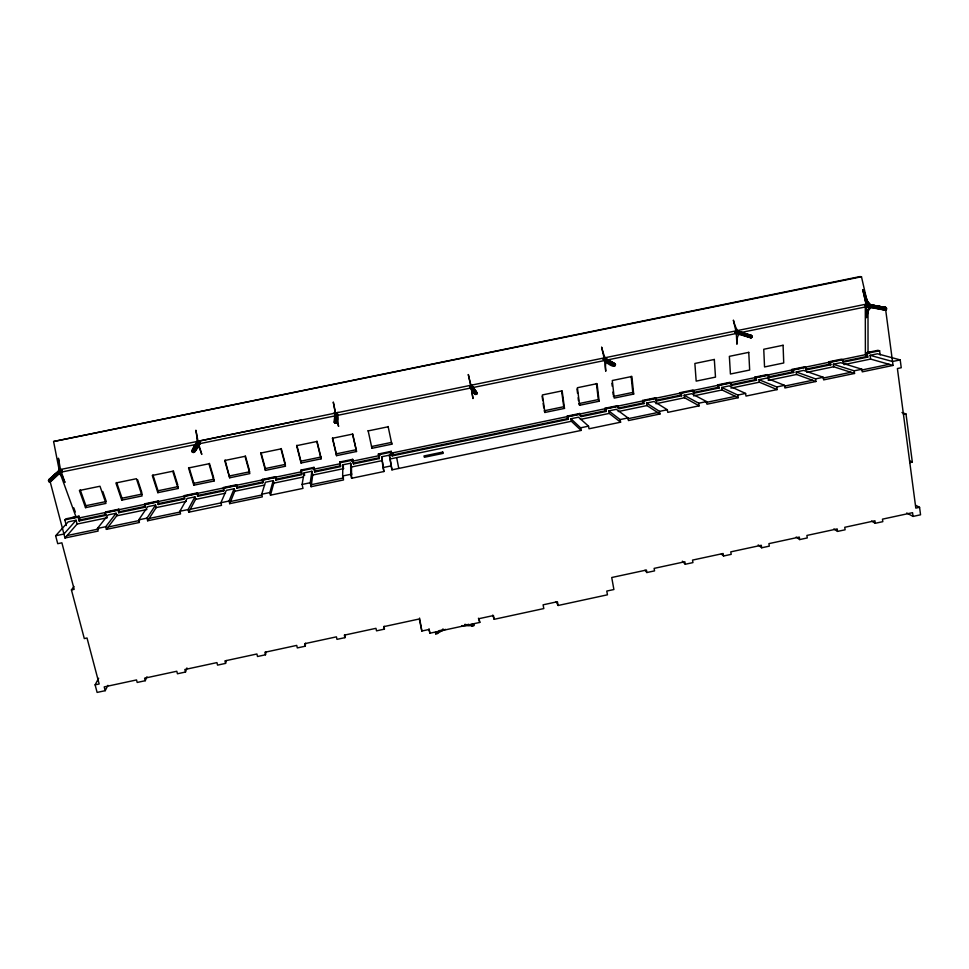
<?xml version="1.0" encoding="UTF-8"?>
<svg xmlns="http://www.w3.org/2000/svg" width="969" height="969" viewBox="0 0 969 969"><rect width="100%" height="100%" fill="white"/><g stroke="black" fill="none" stroke-linecap="round" stroke-linejoin="round"><path stroke-width="1.45" d="M229.677 477.79L224.699 460.505L245.024 456.314L249.832 473.611L229.677 477.79L225.135 460.105M98.656 678.252L95.119 684.853L97.118 692.423L105.209 690.679L104.216 686.9L136.544 679.935L137.186 682.455L145.253 680.71L144.611 678.191L176.806 671.251L177.448 673.77L185.479 672.038L184.849 669.518L216.935 662.602L217.553 665.122L225.547 663.402L224.941 660.882L256.906 653.99L257.512 656.51L265.482 654.79L264.888 652.27L296.732 645.402L297.313 647.922L305.259 646.202L304.69 643.695L336.425 636.851L336.982 639.358L344.903 637.663L344.928 634.719M147.639 520.765L156.203 507.586L155.573 505.055L146.985 518.124L147.639 520.765L180.537 513.909L179.883 511.269L187.065 498.514L194.926 496.879L188.095 509.561L188.737 512.201L221.513 505.37L220.884 502.729L226.31 490.362L234.135 488.739L229.059 501.034L229.689 503.662L262.333 496.867L261.715 494.226L265.409 482.235L273.21 480.624L269.866 492.531L270.472 495.171L302.994 488.388L302.11 484.439L304.084 472.884L311.861 471.261L310.237 482.744L311.122 486.692L343.523 479.946L342.651 475.997L342.905 464.817L350.657 463.206L351.481 466.997L382.404 460.566L381.604 456.774L389.32 455.176L390.119 458.967L571.383 421.285L581.097 430.43L391.948 469.856L389.32 455.176M214.04 481.024L214.088 479.158L193.909 483.337L193.812 485.215L214.04 481.024L208.941 463.763L188.555 467.966L193.812 485.215M158.201 504.51L158.831 503.541L158.201 501.021L157.572 501.978L158.201 504.51L184.449 499.059L184.376 495.583L197.434 492.87L197.543 496.334L223.694 490.908L223.512 487.455L236.521 484.754L236.751 488.194L262.805 482.78L262.502 479.364L275.475 476.675L275.814 480.079L301.771 474.689L301.08 470.038L314.004 467.361L314.731 471.988L340.603 466.622L339.804 461.995L352.68 459.33L353.515 463.933L379.291 458.579L379.194 457.768L353.503 463.109M337.042 421.999C336.049 417.918 332.113 423.925 336.291 423.15C340.216 421.224 336.994 408.676 334.911 414.902M336.582 422.944L337.127 413.412M336.824 422.678L337.321 413.702M336.982 422.351L337.442 414.029M336.291 423.15L336.861 413.182M335.577 423.296L336.195 412.964M335.94 423.271L336.534 413.036M335.226 423.223L335.831 413M334.717 420.909L335.213 413.303M334.62 422.835L334.789 420.292M334.899 423.078L335.504 413.109M334.293 422.205L334.826 413.884M334.414 422.545L334.983 413.569M866.492 317.553C866.855 314.077 866.892 308.663 870.949 307.452L868.297 310.686L866.492 317.553L866.48 306.87L867.098 306.737M178.126 488.473L178.26 486.571L158.02 490.774L157.838 492.676L178.126 488.473L172.736 471.237L152.29 475.452L157.838 492.676M305.259 646.202L305.562 643.198M314.731 471.988L314.004 467.361M311.122 486.692L312.817 474.192M121.743 500.149L115.905 482.962L136.423 478.722L142.104 495.934L121.743 500.149L122.009 498.223L116.668 482.489M59.63 471.431C58.927 467.01 65.032 471.939 60.466 472.097M49.189 479.473L60.853 469.481L49.54 479.352C54.543 480.297 47.045 484.221 48.886 479.679L60.151 469.626M191.983 450.73C194.127 456.859 199.287 443.802 200.304 442.821C197.397 433.518 184.473 467.215 198.064 441.44L195.883 430.284M194.684 451.578L193.739 449.846L192.128 450.403M85.538 507.659L79.397 490.496L99.989 486.244L105.96 503.42L85.538 507.659L85.878 505.709L80.233 489.89M337.478 414.369L336.74 415.483M265.482 654.79L266.003 651.98M471.455 387.866C467.397 387.539 472.654 382.912 472.46 386.982M474.483 392.687L475.331 394.407L477.075 393.535L476.227 391.815L474.483 392.687L469.941 386.147M613.656 365.955C610.325 363.545 617.277 362.188 614.976 365.676C611.427 368.753 597.57 355.235 605.916 358.905M736.924 333.3L735.132 332.379L736.21 330.817M751.169 335.286C745.948 336.594 754.306 339.574 751.169 335.286L736.864 330.865L737.688 331.858M225.547 663.402L226.334 660.531M275.814 480.079L275.475 476.675M270.472 495.171L274.033 482.259M262.805 482.78L262.502 479.364M185.479 672.038L186.932 667.932M236.751 488.194L236.521 484.754M229.689 503.662L235.104 490.338M145.253 680.71L146.949 676.798M223.694 490.908L224.105 489.987L198.039 495.401L197.543 496.334M105.209 690.679L107.922 685.337M188.737 512.201L196.041 498.466M200.159 443.136L194.006 452.378L200.365 442.482L194.708 450.864L200.195 441.803L194.369 450.234L199.989 441.513M199.638 443.596L194.309 452.172L200.304 442.821L194.745 451.227M193.291 452.523L195.714 448.756M193.655 452.487L199.299 443.717M194.079 450.004L199.711 441.295L193.376 449.786L199.033 441.077M192.928 452.45L194.551 449.943M192.298 452.063L193.933 449.568M192.589 452.305L194.212 449.798M192.661 449.931L198.342 441.21L301.141 420.037M193.013 449.81L198.669 441.101M192.092 451.772L196.162 445.522M191.959 451.433L196.816 443.596M192.371 450.125L198.342 441.21M146.888 509.524L116.728 515.799L116.086 513.267L105.718 526.724L106.396 529.365L139.403 522.485L138.737 519.844L147.688 506.69L155.573 505.055M118.715 512.71L145.059 507.247L145.725 506.266L119.478 511.717L118.715 512.71L118.073 510.178L118.836 509.185L119.478 511.717M145.059 507.247L144.429 504.704L145.096 503.735L158.201 501.021M95.119 684.853L99.165 683.981L87.016 637.99L84.303 638.571L71.427 589.915L73.947 586.475M106.396 529.365L117.491 514.793M49.891 480.697L64.984 537.989L98.123 531.085L97.445 528.444L108.165 514.902L116.086 513.267M79.095 520.947L105.524 515.46L106.336 514.454L79.991 519.917L79.095 520.947L78.101 517.143L78.998 516.126L79.991 519.917M105.524 515.46L104.882 512.916L105.682 511.923L118.836 509.185M64.984 537.989L77.108 524.035L107.377 517.737M77.108 524.035L76.115 520.232L63.942 534.028L55.633 535.76L57.728 543.682L61.883 542.81L74.177 589.346L71.427 589.915M866.746 304.072C863.052 304.581 868.418 309.741 866.407 304.096L59.145 469.783L53.598 441.501L860.048 276.577L861.477 276.759L867.34 302.413M55.633 535.76L68.169 521.879L76.115 520.232M66.328 525.525L64.85 519.893L65.795 518.863L78.998 516.126M60.49 469.505L64.923 482.441A20.943 5.148 77.5 0 0 58.964 474.144L58.273 471.528L60.49 469.505L58.431 458.289M50.243 482.041L62.234 470.886M51.151 480.079L62.052 470.207M49.153 481.847L62.198 470.546M49.867 482.077L59.363 473.09M50.279 479.389L61.217 469.541M50.63 479.546L61.556 469.699M50.921 479.776L61.834 469.929M60.853 469.481L48.45 480.624M59.145 469.783L59.981 469.044M48.886 479.679L59.642 470.098M48.498 480.273L59.448 470.764M437.382 633.532L440.253 631.582L439.999 630.359C436.256 633.472 435.057 631.037 437.382 633.532L435.723 633.896L435.432 632.478M437.6 632.236L435.723 633.896M885.363 307.512C881.366 311.206 890.111 309.583 885.363 307.512L868.188 304.339M440.083 630.795L443.051 629.426M440.253 631.582L445.461 629.353M605.177 360.359L603.869 360.274M344.903 637.663L344.346 635.143L375.96 628.324L376.517 630.843L384.402 629.135L383.857 626.628L419.298 618.985L421.842 631.025L429.085 629.462L429.873 633.217L479.788 622.425L479.037 618.67L493.439 615.557L494.19 619.3L543.815 608.568L543.088 604.826L557.417 601.725L558.132 605.48L607.454 594.809L606.776 591.066L613.898 589.527L611.73 577.512L646.432 570.038L646.868 572.534L654.559 570.874L654.123 568.379L684.853 561.754L685.277 564.249L692.944 562.601L692.532 560.094L723.14 553.505L723.552 556L731.195 554.353L730.783 551.858L761.295 545.281L761.695 547.776L769.301 546.141L768.914 543.633L799.316 537.08L799.691 539.576L807.274 537.94L806.898 535.445L837.192 528.917L837.555 531.412L845.113 529.789L844.75 527.293L874.934 520.777L875.286 523.284L882.82 521.661L882.468 519.154L912.556 512.674L913.052 516.416L920.55 514.805L919.569 507.308L915.729 505.321M473.538 624.436L471.297 624.496L472.121 626.01L473.78 625.659L473.478 624.254L473.78 625.659M919.569 507.308L915.814 508.119L897.403 368.535L901.243 367.736L900.213 359.911L877.478 353.782L870.101 355.32L870.61 359.075L893.043 365.422L885.714 310.165M909.806 462.613L912.326 462.08L906.003 413.981L901.982 412.515M903.459 414.514L906.003 413.981M391.222 451.324L391.367 452.111L378.491 454.788L378.394 453.989L391.222 451.324L392.154 455.902L568.391 419.286L567.216 416.101L579.825 413.484L581.037 416.67L606.279 411.425L605.007 408.264L617.568 405.66L618.876 408.797L644.034 403.576L643.61 401.057L642.653 400.451L643.077 402.959L644.034 403.576M865.644 352.873L867.303 353.322L867.812 357.089L866.153 356.616L865.644 352.873L877.902 350.318L879.598 350.766L880.155 354.945M71.96 517.688L74.577 517.143M867.679 352.534L871.494 352.171M72.772 517.967L75.388 517.422M867.11 353.079L870.283 352.425M64.85 519.893L78.101 517.143M300.923 470.886L313.883 468.197M339.768 462.819L352.692 460.142L352.68 459.33M867.303 353.322L879.598 350.766M642.653 400.451L655.177 397.847L656.17 398.453L656.594 400.972L681.655 395.764L681.243 393.244L680.165 392.663L680.589 395.17L681.655 395.764M680.165 392.663L692.641 390.071L693.756 390.64L694.167 393.16L719.143 387.975L718.744 385.456L717.557 384.899L717.956 387.406L719.143 387.975M717.557 384.899L729.984 382.319L731.22 382.864L731.619 385.383L756.51 380.211L756.123 377.692L754.815 377.159L755.202 379.666L756.51 380.211M754.815 377.159L767.206 374.591L768.55 375.112L768.938 377.631L793.732 372.471L793.369 369.964L791.939 369.455L792.315 371.963L793.732 372.471M791.939 369.455L804.282 366.888L805.748 367.396L806.123 369.904L830.833 364.768L830.481 362.261L828.943 361.776L829.294 364.271L830.833 364.768M828.943 361.776L841.249 359.22L842.824 359.693L843.175 362.2L867.812 357.089M79.385 517.906L226.056 487.443M228.89 486.862L301.529 471.782M313.253 469.347L340.01 463.788M351.747 461.353L379.969 455.491M390.325 453.347L646.359 400.185M649.278 399.579L683.363 392.506M690.715 390.967L800.273 368.232M803.216 367.614L837.264 360.541M840.22 359.935L866.807 354.412M104.882 512.916L118.073 510.178M144.429 504.704L157.572 501.978M183.831 496.528L196.937 493.802M223.088 488.376L236.145 485.663M262.224 480.249L275.232 477.547M567.931 416.767L580.576 414.151M605.831 408.906L618.44 406.29M643.61 401.057L656.17 398.453M681.243 393.244L693.756 390.64M718.744 385.456L731.22 382.864M756.123 377.692L768.55 375.112M793.369 369.964L805.748 367.396M830.481 362.261L842.824 359.693M390.41 454.667L393.353 454.049M390.446 454.885L393.402 454.279M158.831 503.541L184.994 498.114M237.114 487.286L263.083 481.884M276.044 479.195L301.928 473.817L301.08 470.038M314.84 471.14L340.628 465.786L339.804 461.995M392.021 455.103L567.677 418.62L568.391 419.286M606.279 411.425L605.443 410.771L580.286 416.004L579.825 413.484M643.077 402.959L618.004 408.167L617.568 405.66M680.589 395.17L655.601 400.354L656.594 400.972M717.956 387.406L693.053 392.578L694.167 393.16M730.384 384.826L755.202 379.666M792.315 371.963L767.581 377.098L768.938 377.631M806.099 369.092L829.294 364.271M843.042 361.425L866.153 356.616M571.383 421.285L570.923 418.765L578.505 417.191L588.534 426.166L589.007 428.782L620.584 422.205L620.124 419.577L608.798 410.892L616.357 409.33L628.009 417.942L628.469 420.558L659.937 414.005L659.489 411.377L646.541 403.056L646.977 405.563L659.937 414.005M646.541 403.056L654.075 401.493L667.35 409.742L667.786 412.37L699.146 405.829L698.722 403.213L684.162 395.243L684.574 397.75L699.146 405.829M684.162 395.243L691.672 393.68L706.546 401.578L706.97 404.206L738.208 397.69L737.797 395.073L721.639 387.455L722.038 389.962L738.208 397.69M721.639 387.455L729.124 385.892L745.597 393.45L745.997 396.067L777.126 389.586L776.726 386.97L758.993 379.691L759.381 382.198L777.126 389.586M758.993 379.691L766.455 378.14L784.502 385.347L784.89 387.963L815.898 381.495L815.523 378.891L796.215 371.963L796.579 374.47L815.898 381.495M796.215 371.963L803.64 370.412L823.262 377.268L823.638 379.884L854.537 373.453L854.186 370.836L833.304 364.247L833.667 366.754L854.537 373.453M833.304 364.247L840.704 362.709L861.889 369.225L862.253 371.842L893.043 365.422M156.203 507.586L186.254 501.348M225.474 493.185L195.544 499.41L194.926 496.879M264.573 485.057L234.728 491.259L234.135 488.739M303.515 476.966L273.791 483.143L273.21 480.624M343.741 468.608L312.708 475.052L311.861 471.261M580.407 419.407L609.247 413.412L620.584 422.205M618.234 411.546L646.977 405.563M655.94 403.71L684.574 397.75M693.501 395.897L722.038 389.962M730.941 388.109L759.381 382.198M768.247 380.357L796.579 374.47M806.838 372.338L833.667 366.754M844.011 364.61L870.61 359.075M302.11 484.439L310.237 482.744M342.651 475.997L351.868 474.071M350.657 463.206L350.742 474.313L351.602 478.262L383.894 471.528L383.046 467.579L391.113 465.907M900.213 359.911L892.522 361.51L870.101 355.32M97.445 528.444L105.718 526.724M138.737 519.844L146.985 518.124M179.883 511.269L188.095 509.561M220.884 502.729L229.059 501.034M261.715 494.226L269.866 492.531M570.923 418.765L580.613 427.813L588.534 426.166M620.124 419.577L628.009 417.942M659.489 411.377L667.35 409.742M698.722 403.213L706.546 401.578M737.797 395.073L745.597 393.45M776.726 386.97L784.502 385.347M815.523 378.891L823.262 377.268M854.186 370.836L861.889 369.225M190.287 509.282L221.259 502.838M67.103 535.554L98.547 529.013M108.189 526.991L139.536 520.474M149.129 518.463L180.355 511.971M230.561 501.506L261.497 495.062M311.388 484.67L343.559 477.971M627.851 418.741L657.685 412.54M705.856 402.498L735.398 396.345M784.684 386.074L812.543 380.272M823.153 378.067L850.915 372.29M861.477 370.085L889.142 364.32M333.154 413.436L338.133 412.406M868.091 309.85L868.721 309.717M867.303 311.921L867.921 311.788M867.001 313.157L867.618 313.023M866.758 314.513L867.388 314.392M866.589 315.979L867.17 311.945M368.099 430.914L388.157 426.772M85.878 505.709L106.263 501.494L102.787 491.489M122.009 498.223L142.322 494.02M229.689 475.924L249.796 471.758M265.409 470.389L260.722 453.068L280.974 448.889L285.504 466.222L265.409 470.389L265.349 468.536L285.395 464.381L281.252 448.526M320.872 457.041L321.066 458.846L301.044 463L300.887 461.171L320.872 457.041L316.984 441.149M356.229 449.713L356.507 451.506L336.546 455.648L336.316 453.843L356.229 449.713L352.607 433.809M564.491 408.409L563.74 406.738L544.203 410.783L544.905 412.467L564.491 408.409L562.153 390.87L542.41 394.94L544.905 412.467M599.145 401.227L598.321 399.567L578.844 403.601L579.619 405.272L599.145 401.227L597.074 383.651L577.403 387.721L579.619 405.272M613.365 396.454L632.781 392.433L633.69 394.068L614.225 398.102L612.287 380.514L631.885 376.469L633.69 394.068M371.939 448.308L391.839 444.19L391.476 442.409L371.624 446.527L371.939 448.308L368.111 430.599M53.598 441.501L861.477 276.759M862.846 289.901L863.464 289.779L867.34 300.826L870.598 304.872L868.672 303.866L866.71 300.959L862.846 289.901L866.129 304.302L872.136 305.61M863.912 291.608L863.294 291.742L866.129 304.302L869.302 303.733M863.779 293.51L864.409 293.377M864.312 295.206L864.942 295.073M864.869 296.805L865.499 296.684M865.462 298.307L866.092 298.186M866.08 299.7L866.71 299.566M866.71 300.959L867.34 300.826M867.364 302.074L867.982 301.953M868.018 303.055L868.636 302.922M866.129 304.302L866.758 304.181L863.464 289.779M869.326 304.52L869.956 304.387M61.18 472.133L195.968 444.444M198.79 443.863L604.717 360.492M607.527 359.923L736.488 333.433M739.383 332.839L866.758 306.676M869.69 307.9L870.319 307.767M869.108 308.384L869.738 308.251M868.575 309.038L869.205 308.905M867.667 310.807L868.297 310.686M461.704 625.671L471.54 625.708M465.096 624.666L468.402 624.678M865.426 305.974L884.249 309.099M884.758 309.959L865.329 305.647L884.249 308.748L865.329 305.308L884.503 308.094L865.571 304.654L884.745 307.827L866.092 304.205L886.041 307.561L868.793 304.545M865.801 304.399L886.332 307.718L869.023 304.775L885.109 307.682L869.193 305.053L872.161 305.683M875.055 306.131L877.975 306.664M880.906 307.185L883.825 307.706M865.596 306.265L886.041 310.056M866.116 306.64L885.375 310.189M867.849 304.363L885.036 307.621M736.537 330.792L751.726 335.674M735.592 331.119L751.896 335.964M746.275 334.523L751.992 336.304M735.362 331.386L752.005 336.655M735.205 331.689L751.92 337.006M735.12 332.028L751.762 337.321M735.132 332.379L751.52 337.587M735.229 332.706L751.229 337.793M735.641 333.215L750.89 337.902M909.637 460.881L912.326 462.08M906.73 513.001L913.052 516.416M604.741 357.852L615.145 363.763M604.39 357.876L615.327 364.053M604.062 357.985L615.436 364.392M613.074 363.375L615.448 364.744M603.784 358.179L613.244 363.641M612.989 363.714L615.376 365.095M603.542 358.445L613.014 363.908M612.832 364.029L615.218 365.41M603.384 358.748L612.844 364.235M610.216 362.927L614.976 365.676M603.312 359.087L612.771 364.574M606.364 361.049L614.673 365.882M603.336 359.438L614.346 365.991M603.433 359.765L612.892 365.265M603.614 360.056L613.995 366.016M871.531 521.056L875.286 523.284M833.849 528.989L837.555 531.412M796.203 537.044L799.691 539.576M758.194 544.929L761.695 547.776M721.372 554.002L723.552 556M682.346 561.172L685.277 564.249M645.003 570.269L646.868 572.534M471.951 385.456L477.123 392.833M471.637 385.299L476.227 391.815M472.533 386.643L477.148 393.196M471.297 385.238L477.075 393.535M470.946 385.262L476.905 393.862M470.619 385.371L476.675 394.129M470.328 385.577L474.883 392.094M474.083 391.04L476.373 394.335M470.098 385.832L474.64 392.36M474.507 392.251L476.033 394.444M471.879 388.993L475.682 394.468M469.868 386.486L475.331 394.407M469.892 386.837L475.016 394.25M470.001 387.164L474.749 394.02M556.158 601.761L558.132 605.48M60.344 473.805L76.079 517.083M62.186 475.827L63.7 480.006M73.814 507.865L75.328 512.044M492.7 615.121L494.19 619.3M137.598 479.703L141.849 492.591M152.945 475.004L158.02 490.774M478.444 618.21L479.788 622.425M173.342 470.801L177.824 485.142M189.1 467.542L193.909 483.337M198.681 444.02L201.77 454.413A20.809 2.968 77.8 0 0 198.185 446.249M209.425 463.352L213.665 477.717M245.399 455.927L249.396 470.316M261.061 452.693L265.349 468.536M296.853 445.304L300.887 461.171M301.044 463L296.635 445.667L316.815 441.501L321.066 458.846M197.434 492.87L198.039 495.401M733.376 320.242L735.919 331.035L738.814 331.931A17.793 4.627 79.3 0 1 733.448 320.436M332.537 437.94L336.316 453.843M336.546 455.648L332.428 438.279L352.546 434.124L356.507 451.506M336.727 418.414L338.556 426.239M601.652 347.217L604.111 358.094L606.037 359.196A17.902 2.895 78.9 0 1 601.713 347.411M304.084 472.884L304.654 475.404M342.905 464.817L343.462 467.337M468.306 374.518L470.668 385.48M352.692 460.142L353.515 463.933M388.109 426.481L391.839 444.19M378.394 453.989L379.291 458.579M391.367 452.111L392.154 455.902M442.966 628.99L443.221 630.201M437.516 631.8L437.77 633.023M333.288 402.159L335.553 413.218M471.818 624.605L472.121 626.01M468.378 624.23L468.621 625.441M465.059 624.218L465.314 625.429M396.66 457.598L398.768 468.427M429.037 628.881L429.873 633.217M567.216 416.101L567.677 418.62M580.613 427.813L581.097 430.43M608.798 410.892L609.247 413.412M605.007 408.264L605.443 410.771M419.577 618.077L421.842 631.025M389.986 458.155L391.948 469.856M542.119 396.2L542.749 400.572M543.161 403.492L543.779 407.864M382.585 461.934L383.894 471.528M561.596 390.677L563.74 406.738M381.604 456.774L383.046 467.579M576.991 388.993L577.548 393.378M578.105 397.762L578.469 400.681M596.419 383.494L598.321 399.567M604.559 360.662L605.758 371.236A20.422 3.295 78.6 0 1 606.485 361.788M611.911 383.288L612.226 386.207M612.88 392.07L613.207 394.989M631.134 376.323L632.781 392.433M384.16 626.265L384.402 629.135M736.319 333.602L736.924 344.225A20.301 5.257 78.9 0 1 739.214 334.511M351.468 466.162L351.602 478.262M868.006 309.402L868.03 352.668M867.11 312.079L867.11 317.42M865.305 306.979L865.39 354.702M58.455 458.507A18.375 4.518 77 0 1 58.285 471.54M333.324 402.365A18.132 0.727 78 0 1 335.456 414.756M336.691 419.117A20.676 0.812 78.1 0 1 338.569 426.312M471.588 386.801A18.023 1.114 78.4 0 1 468.354 374.724M195.92 430.502A18.254 2.604 77.6 0 1 196.901 443.196M442.748 452.063L423.974 455.963L424.374 457.271L443.257 453.347L442.748 452.063M714.323 359.463L694.87 363.472L696.178 381.12L715.497 377.123L714.323 359.463M748.758 352.353L729.366 356.35L730.42 374.022L749.667 370.037L748.758 352.353M783.085 345.267L763.754 349.264L764.541 366.96L783.727 362.975L783.085 345.267M472.097 389.393L471.176 388.06L472.981 398.562A20.555 1.26 78.3 0 1 472.097 389.393"/></g></svg>
